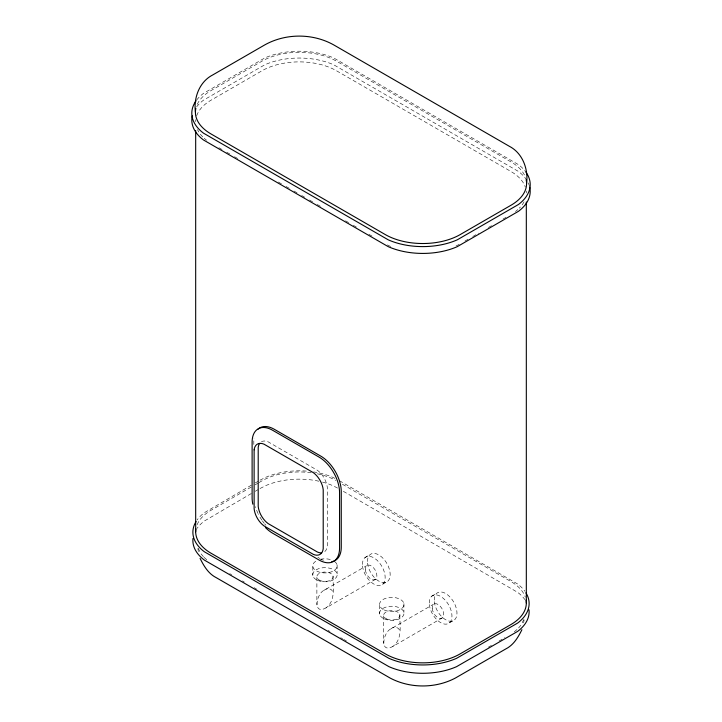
<?xml version="1.0" encoding="UTF-8"?>
<svg xmlns="http://www.w3.org/2000/svg" width="722" height="722" viewBox="0 0 722 722"><rect width="100%" height="100%" fill="white"/><g stroke="black" fill="none" stroke-linecap="round" stroke-linejoin="round"><path stroke-width="0.54" stroke-dasharray="3.61 2.71" d="M375.666 579.206L325.929 607.915C312.473 615.397 316.344 593.71 324.007 590.334L366.605 565.732M333.068 576.192C332.743 586.652 336.082 600.668 325.929 607.915M442.478 617.779L392.741 646.488C379.285 653.97 383.156 632.282 390.819 628.907L433.417 604.314M399.88 614.765C399.555 625.225 402.894 639.241 392.741 646.488M523.658 622.869L524.118 619.774M523.775 619.602L520.959 625.171L518.586 627.95M514.263 631.867L517.99 628.645M464.95 241.031L468.858 238.774M472.766 236.527L478.623 233.143M488.397 227.502L492.305 225.246M503.044 219.037L505.978 217.349M251.373 485.175L204.362 512.701A55.567 32.084 0 0 0 197.106 519.957M255.218 482.955L258.097 481.294M251.193 487.079L211.14 510.21A52.769 30.468 0 0 0 196.7 525.806M255.101 484.823L258.025 483.135M259.008 482.567L261.933 480.879A52.769 30.468 0 0 1 311.949 472.847M251.373 493.505L204.362 521.031A55.567 32.084 0 0 0 197.106 528.287M255.218 491.285L258.097 489.624M364.881 557.673L369.89 554.776M382.714 584.197L387.732 581.3M431.693 596.246L436.702 593.349M449.526 622.77L454.544 619.873M488.343 647.201L492.242 644.945M499.073 641.001L504.931 637.625M324.007 590.334C327.111 587.356 333.022 588.502 333.068 593.34M390.819 628.907C393.923 625.929 399.835 627.075 399.88 631.912M260.019 480.184L265.416 477.45A55.567 32.084 0 0 1 308.556 471.276M260.019 488.514L265.416 485.78A55.567 32.084 0 0 1 320.514 481.592M334.873 478.361L333.077 477.45A55.567 32.084 0 0 0 313.628 471.917M337.571 488.063L333.077 485.78A55.567 32.084 0 0 0 321.47 481.827M218.928 147.721L222.818 149.968M226.717 152.216L230.616 154.463M234.506 156.71L238.404 158.966M278.331 182.016L282.221 184.263M286.12 186.511L290.009 188.758M293.908 191.005L297.798 193.261M301.697 195.509L305.596 197.756M309.485 200.003L313.384 202.25M317.274 204.497L321.173 206.754M345.513 220.806L349.412 223.053M353.311 225.3L357.2 227.547M368.888 234.298L372.778 236.545M339.448 480.744L517.638 584.008A55.567 32.084 0 0 1 524.894 591.264M342.399 484.254L510.86 581.508A52.769 30.468 0 0 1 525.3 597.112M343.347 491.33L517.638 592.338A55.567 32.084 0 0 1 524.894 599.594M317.842 557.33L319.774 558.449M229.713 573.62L231.663 574.739M242.366 580.921L244.316 582.049M254.054 587.663L256.969 589.351M328.032 630.378L329.972 631.497M340.685 637.679L342.625 638.808M343.6 639.367L346.524 641.055M204.01 557.348L207.737 560.57M203.414 556.653L201.041 553.864L198.225 548.296M197.882 548.467L198.342 551.563M403.923 603.601L403.923 612.464M383.689 615.875L383.689 643.482M379.637 605.262L379.637 614.124M337.111 565.028L337.111 573.891M316.877 577.302L316.877 604.91M312.825 566.689L312.825 575.551M253.819 444.481L253.819 441.151A29.024 16.759 60 0 1 254 438.155M334.764 561.635A12.229 7.058 0 0 1 332.571 571.391A12.229 7.058 0 0 1 315.613 570.407A12.229 7.058 0 0 1 316.823 560.597M320.433 559.306A12.229 7.058 0 0 1 332.535 560.317M206.582 140.221A52.769 30.468 0 0 1 204.191 138.272M202.756 136.909A52.769 30.468 0 0 1 197.476 129.563M195.68 121.684A52.769 30.468 0 0 1 195.797 119.69M196.7 115.737A52.769 30.468 0 0 1 211.14 100.141L261.933 70.81A52.769 30.468 0 0 1 336.56 70.81L510.86 171.439A52.769 30.468 0 0 1 525.3 187.043M459.246 244.316A52.769 30.468 0 0 1 454.878 246.482M390.629 246.482A52.769 30.468 0 0 1 386.261 244.316M524.046 201.826A52.769 30.468 0 0 1 519.244 208.216M517.809 209.579A52.769 30.468 0 0 1 515.418 211.528M526.203 190.996A52.769 30.468 0 0 1 526.32 192.982M197.232 104.356A53.013 30.604 0 0 1 210.95 90.638L261.761 61.298A53.013 30.604 0 0 1 336.732 61.298L511.05 161.936A53.013 30.604 0 0 1 524.768 175.663M196.7 99.952A56.65 32.707 0 0 1 203.505 93.346L264.757 57.977A56.65 32.707 0 0 1 333.735 57.977L518.495 164.652A56.65 32.707 0 0 1 525.887 172.044M196.7 106.775A56.65 32.707 0 0 1 203.505 100.168L264.757 64.799A56.65 32.707 0 0 1 333.735 64.799L518.495 171.475A56.65 32.707 0 0 1 525.887 178.866M317.292 473.794A52.769 30.468 0 0 1 335.739 480.41M528.269 182.919A56.65 32.707 0 0 1 529.443 186.059M261.463 441.747A16.182 9.341 60 0 1 268.061 441.801L317.445 470.32A16.182 9.341 60 0 1 327.292 487.377L327.292 546.355A16.182 9.341 60 0 1 324.043 552.095M323.42 560.353A29.024 16.759 60 0 1 320.739 559.008M265.877 525.219A29.024 16.759 60 0 1 264.667 523.838M264.081 523.116A29.024 16.759 60 0 1 262.393 520.878M261.851 520.111A29.024 16.759 60 0 1 258.476 514.398M258.061 513.55A29.024 16.759 60 0 1 255.38 506.645M386.73 619.016A8.15 4.711 0 0 0 399.853 615.992A8.15 4.711 0 0 0 388.761 610.947A8.15 4.711 0 0 0 386.73 619.016M432.225 608.52A8.15 4.711 60 0 0 441.395 618.366A8.15 4.711 60 0 0 440.221 606.245A8.15 4.711 60 0 0 432.225 608.52M429.337 604.54A16.055 9.269 60 0 0 447.405 623.934A16.055 9.269 60 0 0 445.086 600.045A16.055 9.269 60 0 0 429.337 604.54M434.346 601.643A16.055 9.269 60 0 0 452.414 621.037A16.055 9.269 60 0 0 450.104 597.148A16.055 9.269 60 0 0 434.346 601.643M384.212 618.844A12.229 7.058 0 0 0 403.887 614.305A12.229 7.058 0 0 0 387.245 606.742A12.229 7.058 0 0 0 384.212 618.844M384.212 609.982A12.229 7.058 0 0 0 403.887 605.451A12.229 7.058 0 0 0 387.245 597.879A12.229 7.058 0 0 0 384.212 609.982M319.918 580.443A8.15 4.711 0 0 0 333.041 577.419A8.15 4.711 0 0 0 321.949 572.375A8.15 4.711 0 0 0 319.918 580.443M365.413 569.947A8.15 4.711 60 0 0 374.583 579.793A8.15 4.711 60 0 0 373.409 567.663A8.15 4.711 60 0 0 365.413 569.947M362.525 565.967A16.055 9.269 60 0 0 380.593 585.361A16.055 9.269 60 0 0 378.274 561.472A16.055 9.269 60 0 0 362.525 565.967M367.534 563.07A16.055 9.269 60 0 0 385.602 582.464A16.055 9.269 60 0 0 383.292 558.575A16.055 9.269 60 0 0 367.534 563.07M317.4 580.271A12.229 7.058 0 0 0 337.075 575.732A12.229 7.058 0 0 0 320.433 568.169A12.229 7.058 0 0 0 317.4 580.271"/><path stroke-width="1.08" d="M521.925 629.683C518.17 637.255 513.685 644.945 505.842 648.907L455.365 678.057C435.456 688.589 410.051 688.589 390.142 678.057L216.158 577.609C208.315 573.638 203.83 565.949 200.075 558.377M526.573 183.578C528.477 169.219 522.701 153.154 509.308 146.277L335.098 45.694C313.465 32.905 285.037 32.905 263.395 45.694L212.692 74.971C199.299 81.848 193.523 97.912 195.427 112.28M526.32 201.998L526.32 603.051M195.68 130.691L195.68 531.744M193 538.468A55.567 32.084 0 0 0 204.362 560.091L388.923 666.65A55.567 32.084 0 0 0 456.584 666.65L517.638 631.398A55.567 32.084 0 0 0 529 609.774M196.068 521.528A55.567 32.084 0 0 0 204.362 551.77L388.923 658.32A55.567 32.084 0 0 0 456.584 658.32L517.638 623.068A55.567 32.084 0 0 0 525.932 592.825M195.879 108.282A53.013 30.604 0 0 0 210.95 133.913L385.268 234.56A53.013 30.604 0 0 0 460.239 234.56L511.05 205.219A53.013 30.604 0 0 0 526.121 179.588M196.113 100.737A56.65 32.707 0 0 0 203.505 133.164L388.265 239.839A56.65 32.707 0 0 0 457.243 239.839L518.495 204.47A56.65 32.707 0 0 0 525.887 172.044M192.287 115.809A56.65 32.707 0 0 0 203.505 139.987L388.265 246.662A56.65 32.707 0 0 0 457.243 246.662L518.495 211.293A56.65 32.707 0 0 0 529.713 187.115M195.933 528.766A52.769 30.468 0 0 0 211.14 553.287L385.44 653.924A52.769 30.468 0 0 0 460.067 653.924L510.86 624.593A52.769 30.468 0 0 0 526.067 600.063M258.061 429.175A29.024 16.759 60 0 1 274.342 429.301L320.739 456.087A29.024 16.759 60 0 1 341.262 491.637L341.262 547.159A29.024 16.759 60 0 1 331.768 561.662M259.64 443.434A16.182 9.341 60 0 0 258.205 447.487L258.205 506.465A16.182 9.341 60 0 0 268.061 523.531L317.445 552.041A16.182 9.341 60 0 0 321.669 552.826M265.407 527.511A29.024 16.759 60 0 0 272.636 533.206L319.034 559.992A29.024 16.759 60 0 0 339.557 548.142L339.557 492.621A29.024 16.759 60 0 0 319.034 457.08L272.636 430.285A29.024 16.759 60 0 0 252.113 442.135L252.113 497.666A29.024 16.759 60 0 0 252.808 504.2M254.126 449.842L254.126 508.82A16.182 9.341 60 0 0 263.972 525.887L313.366 554.397A16.182 9.341 60 0 0 323.212 548.711L323.212 489.733A16.182 9.341 60 0 0 313.366 472.675L263.972 444.156A16.182 9.341 60 0 0 254.126 449.842"/></g></svg>
